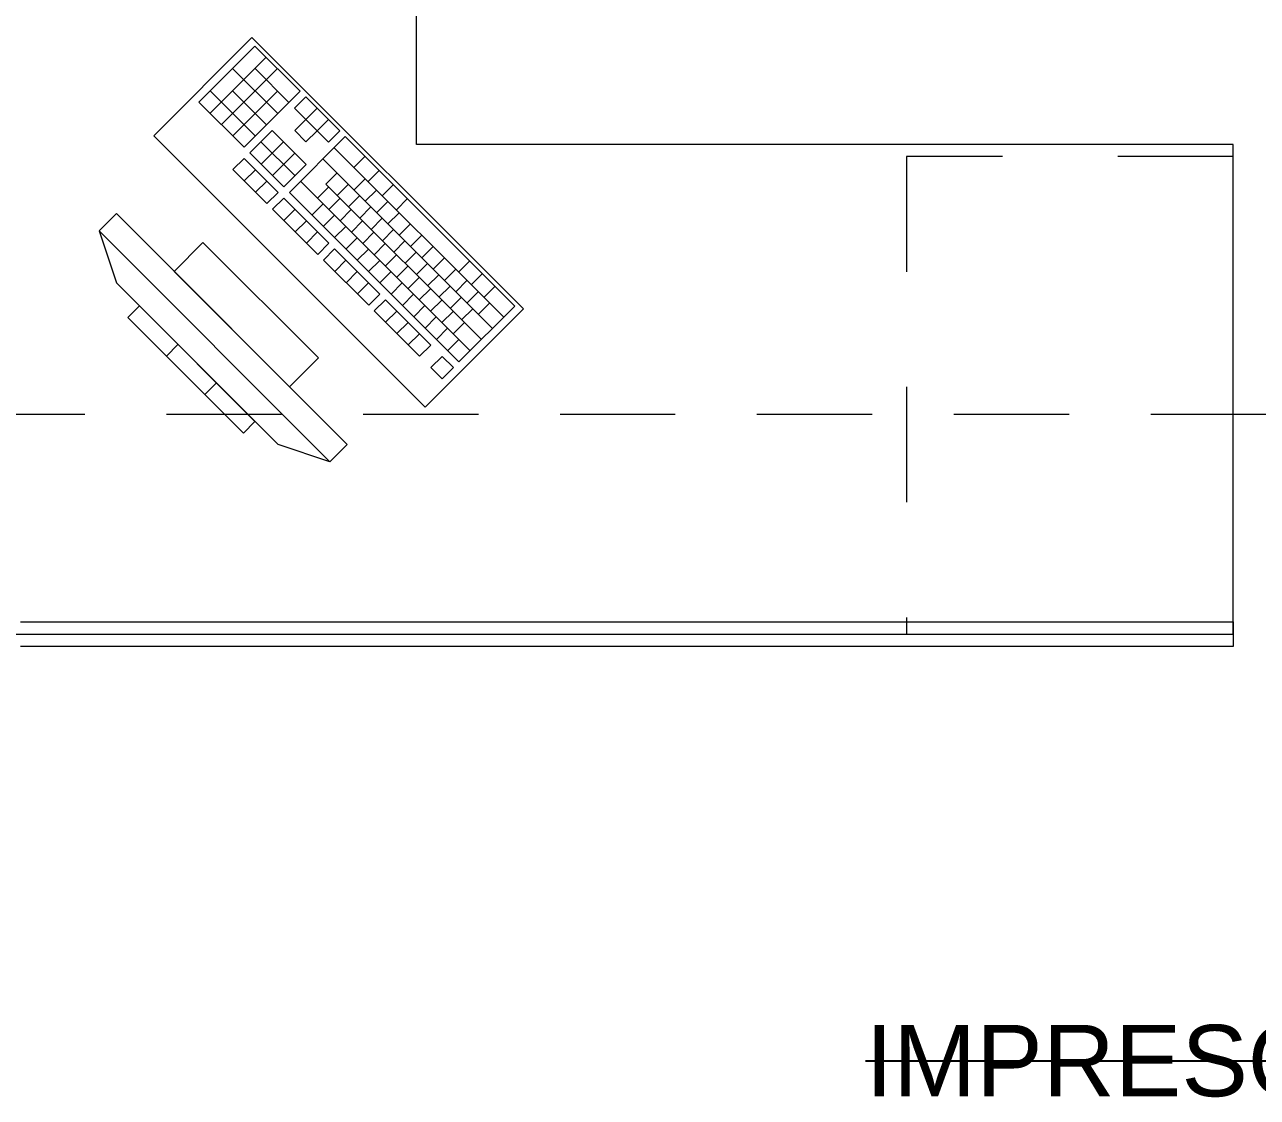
# Model space of a CAD drawing. Header units: inches. Extents: x -38 to 5698, y -33 to 92.
# Drawn here: x 197.531 to 199.041, y 16.063 to 17.377 of the extents above; entities that cross this region are included whole.
import ezdxf

# ---------------------------------------------------------------- set-up
doc = ezdxf.new("R2010")
doc.units = ezdxf.units.IN
doc.header["$MEASUREMENT"] = 0
doc.linetypes.add('Hidden Line', pattern=[0.195611, 0.141111, -0.0545])
doc.linetypes.add('Rayas', pattern=[0.282222, 0.141111, -0.141111])
for name, color, linetype in [('08 _ STR _ EXT _ 09 Vigas', 7, 'Continuous'), ('Interior - Mobiliario', 7, 'Continuous'), ('Notas - Etiquetas', 251, 'Continuous')]:
    doc.layers.add(name, color=color, linetype=linetype)
doc.styles.add('Estilo_Generado_4', font='swisse.ttf')
doc.dimstyles.new('Estilo_Generado__8', dxfattribs={"dimtxt": 0.18, "dimasz": 0.0912, "dimexe": 0.18, "dimexo": 0.0625, "dimgap": 0, "dimtad": 0, "dimtih": 1, "dimtoh": 1, "dimdec": 4, "dimzin": 0, "dimdsep": 46, "dimcen": 0.09, "dimadec": 0, "dimazin": 0, "dimtfac": 1, "dimtdec": 4, "dimtmove": 0, "dimatfit": 3, "dimldrblk": 'ARROWHEAD_5', "dimfxl": 1, "dimtolj": 1, "dimtzin": 0, "dimarcsym": 0})

# ---------------------------------------------------------------- blocks, each defined once
blk = doc.blocks.new('ARROWHEAD_5')
at = {"linetype": 'Continuous', "lineweight": 0}
blk.add_hatch(color=0, dxfattribs=at).paths.add_polyline_path([(-1, 0.2679), (0, 0), (-1, -0.2679)])
at = {"color": 0, "linetype": 'Continuous', "lineweight": 0}
blk.add_line((0, 0), (-1, 0), dxfattribs=at)

msp = doc.modelspace()

# ---------------------------------------------------------------- linework, layer by layer
at = {"layer": '08 _ STR _ EXT _ 09 Vigas', "color": 251, "linetype": 'Hidden Line', "lineweight": 13}
msp.add_line((194.57, 16.9), (201.07, 16.9), dxfattribs=at)
at = {"layer": 'Interior - Mobiliario', "color": 175, "linetype": 'Continuous', "lineweight": 13}
for p, q in [((197.8128, 17.3509), (197.7443, 17.2823)), ((197.8682, 17.2955), (197.8128, 17.3509)), ((197.8267, 17.3371), (197.7581, 17.2685)), ((197.8405, 17.3232), (197.772, 17.2547)), ((197.8408, 17.2681), (197.7854, 17.3235)), ((197.8545, 17.2818), (197.813, 17.3234)), ((197.8134, 17.2407), (197.758, 17.2961)), ((197.8271, 17.2544), (197.7855, 17.2959)), ((197.8407, 17.2957), (197.7858, 17.2408)), ((197.7997, 17.227), (197.8682, 17.2955)), ((197.8752, 17.2886), (197.8614, 17.2749)), ((197.9167, 17.2471), (197.8752, 17.2886)), ((197.7443, 17.2823), (197.7997, 17.227)), ((197.8614, 17.2749), (197.8753, 17.261)), ((197.889, 17.2748), (197.8753, 17.261)), ((197.8753, 17.261), (197.8616, 17.2473)), ((197.8891, 17.2472), (197.8753, 17.261)), ((197.9028, 17.2609), (197.8891, 17.2472)), ((197.834, 17.2475), (197.8066, 17.22)), ((197.8756, 17.2059), (197.834, 17.2475)), ((197.8616, 17.2473), (197.8754, 17.2335)), ((197.8754, 17.2335), (197.8891, 17.2472)), ((197.8891, 17.2472), (197.903, 17.2333)), ((197.903, 17.2333), (197.9167, 17.2471)), ((197.8618, 17.1922), (197.8203, 17.2337)), ((197.8479, 17.2336), (197.8204, 17.2062)), ((197.9236, 17.2401), (197.8551, 17.1716)), ((198.1176, 17.0187), (197.9099, 17.2264)), ((198.1313, 17.0324), (197.9236, 17.2401)), ((197.7997, 17.2132), (197.786, 17.1995)), ((197.8413, 17.1716), (197.7997, 17.2132)), ((197.8066, 17.22), (197.8481, 17.1785)), ((197.8617, 17.2198), (197.8343, 17.1923)), ((198.1039, 17.005), (197.8962, 17.2127)), ((197.9479, 17.2159), (197.9341, 17.2022)), ((197.786, 17.1995), (197.8276, 17.1579)), ((197.8136, 17.1993), (197.7999, 17.1856)), ((197.8481, 17.1785), (197.8756, 17.2059)), ((197.9652, 17.1986), (197.9514, 17.1849)), ((197.8274, 17.1855), (197.8137, 17.1718)), ((198.0765, 16.9776), (197.8688, 17.1853)), ((197.9135, 17.1954), (197.8998, 17.1817)), ((198.0902, 16.9913), (197.8998, 17.1817)), ((197.9273, 17.1816), (197.9136, 17.1678)), ((197.948, 17.1883), (197.9343, 17.1746)), ((197.9825, 17.1813), (197.9688, 17.1676)), ((197.8276, 17.1579), (197.8413, 17.1716)), ((197.8551, 17.1716), (198.0628, 16.9639)), ((197.9032, 17.1782), (197.8895, 17.1645)), ((197.9412, 17.1677), (197.9275, 17.154)), ((197.9618, 17.1745), (197.9481, 17.1608)), ((197.8482, 17.1647), (197.8345, 17.151)), ((197.8345, 17.151), (197.8899, 17.0956)), ((197.9036, 17.1093), (197.8482, 17.1647)), ((197.862, 17.1509), (197.8483, 17.1371)), ((197.8965, 17.1576), (197.8827, 17.1439)), ((197.9171, 17.1644), (197.9034, 17.1507)), ((197.9309, 17.1505), (197.9172, 17.1368)), ((197.955, 17.1539), (197.9413, 17.1401)), ((197.9757, 17.1606), (197.962, 17.1469)), ((197.9998, 17.164), (197.9861, 17.1503)), ((197.6432, 17.1456), (197.622, 17.1244)), ((197.926, 16.8628), (197.6432, 17.1456)), ((197.8759, 17.137), (197.8622, 17.1233)), ((197.9103, 17.1437), (197.8966, 17.13)), ((197.9448, 17.1367), (197.9311, 17.123)), ((197.9689, 17.14), (197.9552, 17.1263)), ((197.9895, 17.1468), (197.9758, 17.1331)), ((197.622, 17.1244), (197.9048, 16.8415)), ((197.622, 17.1244), (197.6432, 17.0607)), ((197.8897, 17.1232), (197.876, 17.1095)), ((197.9242, 17.1299), (197.9104, 17.1162)), ((197.9586, 17.1228), (197.9449, 17.1091)), ((197.9827, 17.1262), (197.969, 17.1124)), ((198.0034, 17.133), (197.9897, 17.1192)), ((197.7492, 17.1102), (197.7139, 17.0749)), ((197.8907, 16.9688), (197.7492, 17.1102)), ((197.8899, 17.0956), (197.9036, 17.1093)), ((197.938, 17.116), (197.9243, 17.1023)), ((197.9725, 17.109), (197.9588, 17.0953)), ((197.9966, 17.1123), (197.9829, 17.0986)), ((198.0172, 17.1191), (198.0035, 17.1054)), ((198.0311, 17.1053), (198.0174, 17.0915)), ((197.9105, 17.1024), (197.8968, 17.0887)), ((197.9659, 17.047), (197.9105, 17.1024)), ((197.9518, 17.1022), (197.9381, 17.0885)), ((197.9863, 17.0951), (197.9726, 17.0814)), ((198.0104, 17.0985), (197.9967, 17.0848)), ((198.0449, 17.0914), (198.0312, 17.0777)), ((197.8968, 17.0887), (197.9522, 17.0333)), ((197.9244, 17.0885), (197.9106, 17.0748)), ((197.9657, 17.0883), (197.952, 17.0746)), ((198.0002, 17.0813), (197.9865, 17.0676)), ((198.0243, 17.0846), (198.0106, 17.0709)), ((198.0588, 17.0776), (198.0451, 17.0638)), ((198.0759, 17.0878), (198.0622, 17.0741)), ((197.8412, 16.8628), (197.6432, 17.0607)), ((197.7139, 17.0749), (197.8553, 16.9335)), ((197.9382, 17.0747), (197.9245, 17.061)), ((197.9521, 17.0609), (197.9383, 17.0471)), ((197.9795, 17.0745), (197.9658, 17.0608)), ((197.9934, 17.0607), (197.9797, 17.0469)), ((198.014, 17.0674), (198.0003, 17.0537)), ((198.0381, 17.0708), (198.0244, 17.0571)), ((198.0726, 17.0637), (198.0589, 17.05)), ((198.0915, 17.0722), (198.0778, 17.0585)), ((197.9522, 17.0333), (197.9659, 17.047)), ((198.0072, 17.0468), (197.9935, 17.0331)), ((198.0279, 17.0536), (198.0142, 17.0399)), ((198.052, 17.0569), (198.0383, 17.0432)), ((198.0865, 17.0499), (198.0727, 17.0362)), ((198.1071, 17.0567), (198.0934, 17.0429)), ((197.6715, 17.0325), (197.6573, 17.0183)), ((197.8129, 16.891), (197.6715, 17.0325)), ((197.9728, 17.0401), (197.9591, 17.0264)), ((198.0282, 16.9847), (197.9728, 17.0401)), ((198.0211, 17.033), (198.0074, 17.0192)), ((198.0417, 17.0397), (198.028, 17.026)), ((198.0658, 17.0431), (198.0521, 17.0294)), ((198.0628, 16.9639), (198.1313, 17.0324)), ((198.1003, 17.036), (198.0866, 17.0223)), ((197.6573, 17.0183), (197.7987, 16.8769)), ((197.9591, 17.0264), (198.0145, 16.971)), ((197.9867, 17.0262), (197.973, 17.0125)), ((198.0349, 17.0191), (198.0212, 17.0054)), ((198.0556, 17.0259), (198.0419, 17.0122)), ((198.0797, 17.0292), (198.066, 17.0155)), ((198.0005, 17.0124), (197.9868, 16.9987)), ((198.0488, 17.0053), (198.0351, 16.9915)), ((198.0694, 17.0121), (198.0557, 16.9983)), ((197.7186, 16.9853), (197.7045, 16.9712)), ((198.0144, 16.9985), (198.0007, 16.9848)), ((198.0145, 16.971), (198.0282, 16.9847)), ((198.0626, 16.9914), (198.0489, 16.9777)), ((198.0421, 16.9708), (198.0283, 16.9571)), ((198.0559, 16.957), (198.0421, 16.9708)), ((197.8553, 16.9335), (197.8907, 16.9688)), ((198.0283, 16.9571), (198.0422, 16.9433)), ((198.0422, 16.9433), (198.0559, 16.957)), ((197.7657, 16.9382), (197.7516, 16.924)), ((197.7987, 16.8769), (197.8129, 16.891)), ((197.9048, 16.8415), (197.8412, 16.8628)), ((197.9048, 16.8415), (197.926, 16.8628)), ((197.5259, 16.6455), (199.0109, 16.6455)), ((199.0109, 16.6455), (199.0109, 16.6155)), ((199.0109, 16.6155), (197.5259, 16.6155))]:
    msp.add_line(p, q, dxfattribs=at)
at = {"layer": 'Interior - Mobiliario', "color": 175, "linetype": 'Rayas', "lineweight": 13}
for p, q in [((199.0109, 17.2155), (198.6109, 17.2155)), ((198.6109, 17.2155), (198.6109, 16.6305))]:
    msp.add_line(p, q, dxfattribs=at)
at = {"layer": 'Interior - Mobiliario', "color": 175, "linetype": 'Continuous', "lineweight": 13, "flags": 128}
for points in [[(197.5109, 16.6305), (199.0109, 16.6305), (199.0109, 17.2305), (198.0109, 17.2305), (198.0109, 17.9305), (197.5109, 17.9305)], [(198.0215, 16.9087), (198.1417, 17.0289), (197.8093, 17.3613), (197.6891, 17.2411)]]:
    msp.add_lwpolyline(points, close=True, dxfattribs=at)

# ---------------------------------------------------------------- texts
at = {"layer": 'Notas - Etiquetas', "color": 8, "linetype": 'Continuous', "lineweight": 35, "insert": (198.5605, 16.1075), "char_height": 0.0875, "attachment_point": 4, "style": 'Estilo_Generado_4'}
msp.add_mtext('\\A1;{\\pql;\\fSwis721 Ex BT|b0|i0|c0|p34;IMPRESORA MULTIFUNCIONAL}', dxfattribs=at)

# ---------------------------------------------------------------- leaders
at = {"layer": 'Notas - Etiquetas', "color": 8, "linetype": 'Continuous', "lineweight": 13, "annotation_type": 0, "has_hookline": 1, "hookline_direction": 1, "text_width": 2.0495}
msp.add_leader([(200.8177, 16.4839), (200.8177, 16.1075), (198.5605, 16.1075)], dimstyle='Estilo_Generado__8', dxfattribs=at)

doc.saveas('drawing.dxf')
